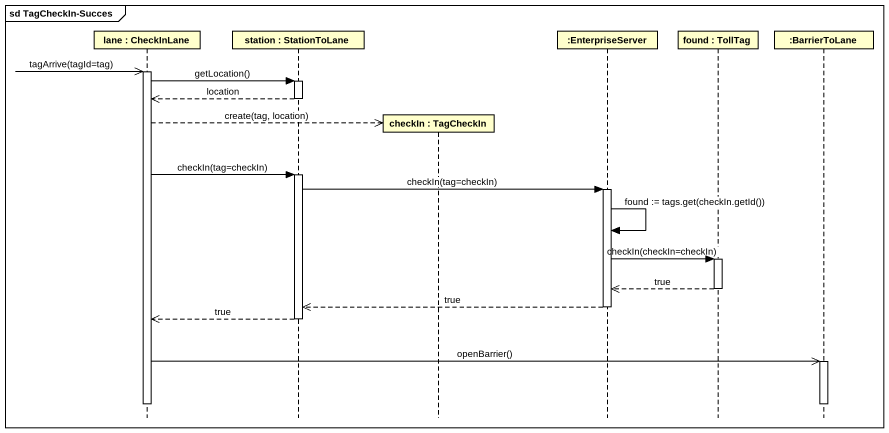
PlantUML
@startuml
mainframe sd TagCheckIn-Succes
hide footbox
participant "lane : CheckInLane" as lane
participant "station : StationToLane" as station
participant "checkIn : TagCheckIn" as checkIn
participant ":EnterpriseServer" as EnterpriseServer
participant "found : TollTag" as found
participant ":BarrierToLane" as BarrierToLane

lane ->> lane : tagArrive(tagId=tag)
activate lane
lane -> station : getLocation()
activate station
station -->> lane : location
deactivate station
lane -->> checkIn ** : create(tag, location)
lane -> station : checkIn(tag=checkIn)
activate station
station -> EnterpriseServer : checkIn(tag=checkIn)
activate EnterpriseServer
EnterpriseServer -> EnterpriseServer : found := tags.get(checkIn.getId())
EnterpriseServer -> found : checkIn(checkIn=checkIn)
activate found
found -->> EnterpriseServer : true
deactivate found
EnterpriseServer -->> station : true
deactivate EnterpriseServer
station -->> lane : true
deactivate station
lane ->> BarrierToLane : openBarrier()
activate BarrierToLane
deactivate lane
deactivate BarrierToLane
@enduml
